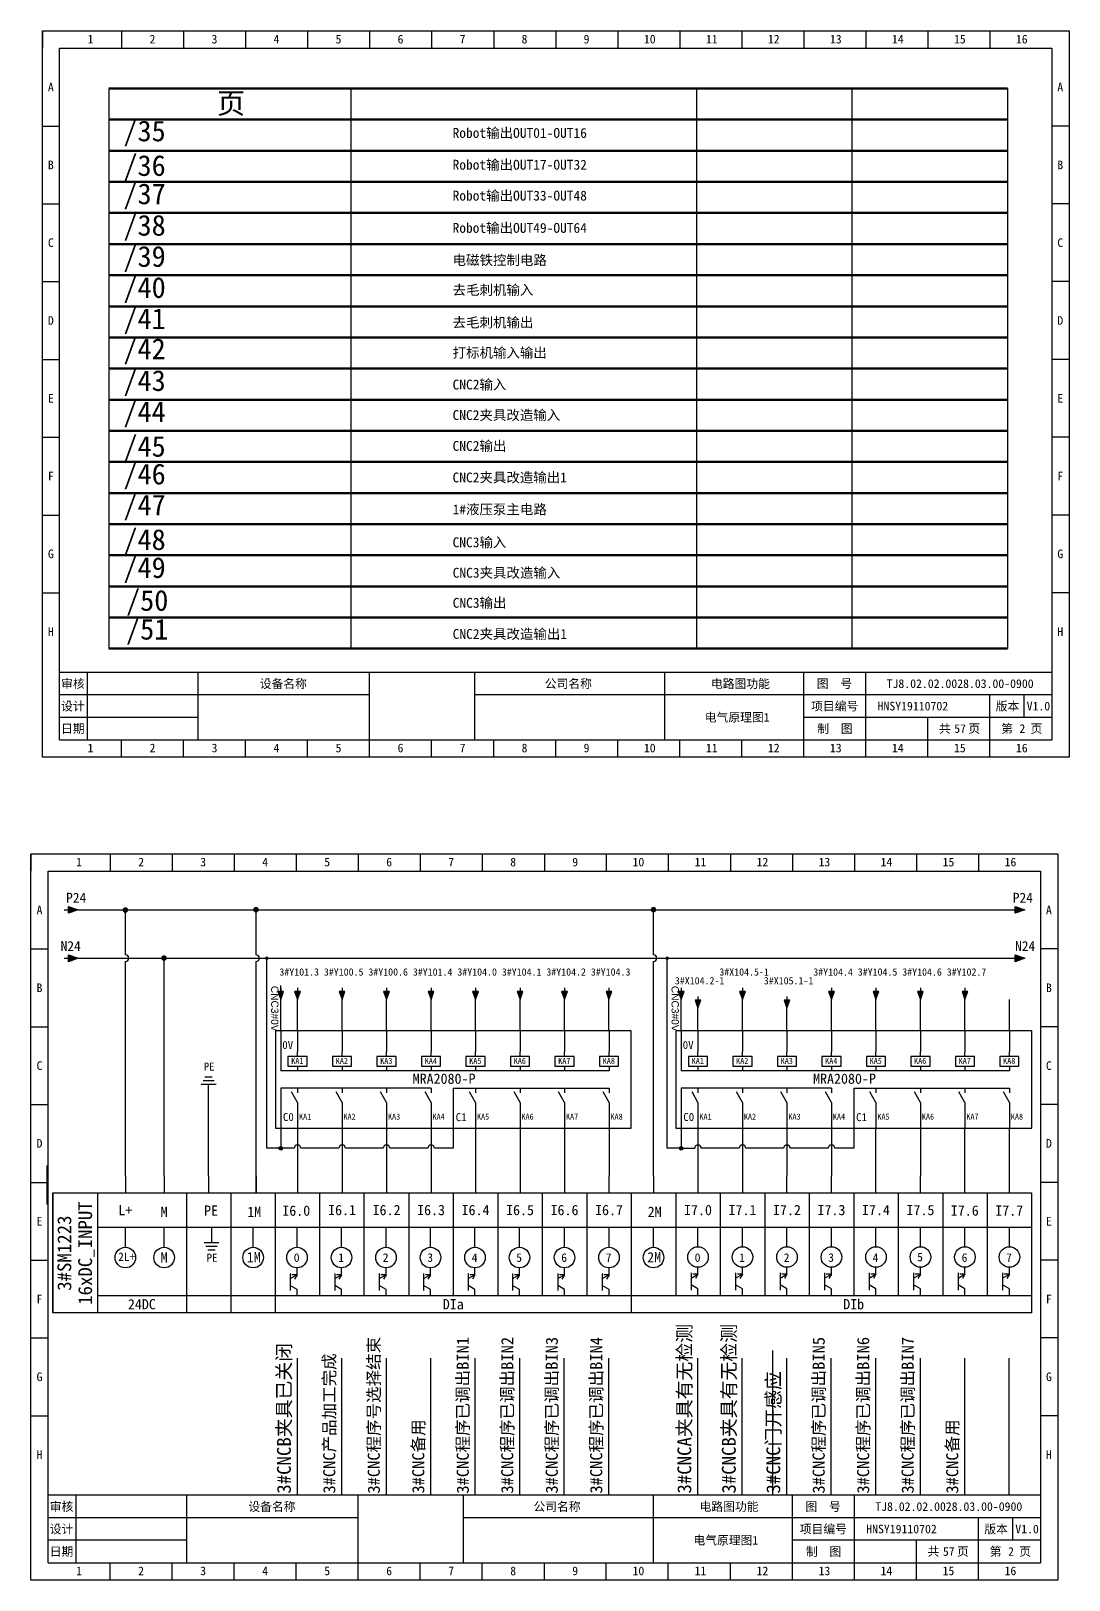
# Model space of a CAD drawing. Header units: millimetres. Extents: x 914 to 910632, y -176 to 682692.
# Drawn here: x 2569.3 to 2869.6, y 3539.4 to 3987.4 of the extents above; entities that cross this region are included whole.
import ezdxf
from ezdxf.enums import TextEntityAlignment as Align

# ---------------------------------------------------------------- set-up
doc = ezdxf.new("R2010")
doc.units = ezdxf.units.MM
doc.layers.add('EPLAN311', color=1, linetype='Continuous', lineweight=25)
doc.styles.get("Standard").update_dxf_attribs({"font": 'arial.ttf'})
doc.styles.add('宋体', font='')
doc.styles.get('宋体').set_extended_font_data('宋体')

# ---------------------------------------------------------------- blocks, each defined once
blk = doc.blocks.new('*U194')
at = {"color": 0, "linetype": 'ByBlock', "lineweight": 53}
blk.add_line((-130, 0), (130, 0), dxfattribs=at)
blk = doc.blocks.new('*U195')
at = {"color": 0, "linetype": 'ByBlock', "lineweight": -2, "transparency": 16777216}
for p in [(0, 0), (0, -9), (0, -18), (0, -27), (0, -36), (0, -45), (0, -54), (0, -63), (0, -72), (0, -81), (0, -90), (0, -99), (0, -108), (0, -117), (0, -126), (0, -135), (0, -144), (0, -153), (0, -162)]:
    blk.add_blockref('*U194', p, dxfattribs=at)
blk = doc.blocks.new('EPLSYM_LibrarySPECIAL_Symbol8_Variant0_Placement1')
at = {"linetype": 'Continuous', "lineweight": 25, "ltscale": 4}
blk.add_hatch(color=1, dxfattribs=at).paths.add_polyline_path([(-0.75, 1), (2, 0), (-0.75, -1)], flags=0)
at = {"color": 1, "linetype": 'Continuous', "lineweight": 25, "ltscale": 4}
blk.add_line((-2, 0), (-0.75, 0), dxfattribs=at)
blk.add_lwpolyline([(-0.75, 1), (2, 0), (-0.75, -1)], close=True, dxfattribs=at)
at = {"color": 5}
blk.add_attdef('70_20010', text='', height=2.85, dxfattribs=at).set_placement((3, 0), align=Align.MIDDLE_LEFT)
at = {"color": 73}
for tag, p in [('70_24350', (33.76, 0)), ('70_24300', (72.31, 0))]:
    blk.add_attdef(tag, text='', height=2.06, dxfattribs=at).set_placement(p, align=Align.MIDDLE_LEFT)
blk = doc.blocks.new('*U206')
blk.add_line((0, 0.14), (0, 5.8))
blk.add_circle((0, -2.83), 2.97)
blk = doc.blocks.new('*U207')
at = {"color": 0, "linetype": 'ByBlock', "lineweight": -2, "transparency": 16777216}
for p in [(0, 0), (12.87, 0)]:
    blk.add_blockref('*U206', p, dxfattribs=at)
blk = doc.blocks.new('继电器线圈')
at = {"color": 5, "linetype": 'Continuous', "lineweight": 25}
for p, q in [((0, 4.2), (0, 5.6)), ((0, 1.4), (0, 0))]:
    blk.add_line(p, q, dxfattribs=at)
blk.add_lwpolyline([(-2.8, 1.4), (2.8, 1.4), (2.8, 4.2), (-2.8, 4.2)], close=True, dxfattribs=at)
at = {"color": 0, "style": '宋体'}
for tag, p in [('01', (0.42, 4.87)), ('02', (0.42, -0.54)), ('04', (0.65, -7)), ('05', (0.65, -9.16))]:
    blk.add_attdef(tag, p, '', height=1.26, dxfattribs=at)
at = {"color": 5, "style": '宋体'}
blk.add_attdef('03', (0.42, -4.85), '', height=1.75, dxfattribs=at)
blk = doc.blocks.new('常开触点')
at = {"color": 5, "linetype": 'Continuous', "lineweight": 25}
for p, q in [((0, 0), (0, -1.39)), ((0, 0), (0, -1.39)), ((0, -4.16), (0, -5.54)), ((0, -4.16), (0, -5.54))]:
    blk.add_line(p, q, dxfattribs=at)
at = {"color": 5, "linetype": 'Continuous', "lineweight": 25, "ltscale": 4}
blk.add_line((0, -4.16), (-1.73, -1.04), dxfattribs=at)
blk.add_line((0, -4.16), (-1.73, -1.04), dxfattribs=at)
at = {"color": 0}
blk.add_attdef('13', text='', height=1.25, dxfattribs=at).set_placement((0.42, -0.97), align=Align.BOTTOM_LEFT)
blk.add_attdef('14', text='', height=1.25, dxfattribs=at).set_placement((0.42, -4.82), align=Align.TOP_LEFT)
at = {"color": 5, "style": '宋体'}
blk.add_attdef('KA', (0.42, -9.12), '', height=1.74, dxfattribs=at)
blk = doc.blocks.new('继电器模组8')
for p, q in [((-4.87, 28.09), (-4.87, 16.54)), ((0, 28.09), (0, 22.09)), ((12.87, 28.09), (12.87, 22.09)), ((25.74, 28.09), (25.74, 22.09)), ((38.61, 28.09), (38.61, 22.09)), ((51.48, 28.09), (51.48, 22.09)), ((64.35, 28.09), (64.35, 22.09)), ((77.22, 28.09), (77.22, 22.09)), ((90.09, 28.09), (90.09, 22.09)), ((-4.87, 11.54), (-4.87, 0)), ((45.05, 11.54), (45.05, 0)), ((0, 6), (0, 0)), ((12.87, 6), (12.87, 0)), ((25.74, 6), (25.74, 0)), ((38.61, 6), (38.61, 0)), ((51.48, 6), (51.48, 0)), ((64.35, 6), (64.35, 0)), ((77.22, 6), (77.22, 0)), ((90.09, 6), (90.09, 0))]:
    blk.add_line(p, q)
at = {"linetype": 'ByBlock'}
for p, q in [((90.09, 16.54), (-4.87, 16.54)), ((38.61, 11.54), (-4.87, 11.54)), ((45.05, 11.54), (90.09, 11.54))]:
    blk.add_line(p, q, dxfattribs=at)
blk.add_lwpolyline([(-6.43, 0), (96.53, 0), (96.53, 28.09), (-6.43, 28.09)], close=True, dxfattribs=at)
ref = blk.add_blockref('继电器线圈', (0, 16.54), dxfattribs=dict(xscale=0.99, yscale=0.99, zscale=0.99))
ref.add_attrib('03', 'KA1', (-1.83, 18.56), dxfattribs={"color": 5, "height": 1.736, "style": '宋体'})
ref = blk.add_blockref('继电器线圈', (12.87, 16.54), dxfattribs=dict(xscale=0.99, yscale=0.99, zscale=0.99))
ref.add_attrib('03', 'KA2', (11.04, 18.56), dxfattribs={"color": 5, "height": 1.736, "style": '宋体'})
ref = blk.add_blockref('继电器线圈', (25.74, 16.54), dxfattribs=dict(xscale=0.99, yscale=0.99, zscale=0.99))
ref.add_attrib('03', 'KA3', (23.91, 18.56), dxfattribs={"color": 5, "height": 1.736, "style": '宋体'})
ref = blk.add_blockref('继电器线圈', (38.61, 16.54), dxfattribs=dict(xscale=0.99, yscale=0.99, zscale=0.99))
ref.add_attrib('03', 'KA4', (36.78, 18.56), dxfattribs={"color": 5, "height": 1.736, "style": '宋体'})
ref = blk.add_blockref('继电器线圈', (51.48, 16.54), dxfattribs=dict(xscale=0.99, yscale=0.99, zscale=0.99))
ref.add_attrib('03', 'KA5', (49.65, 18.56), dxfattribs={"color": 5, "height": 1.736, "style": '宋体'})
ref = blk.add_blockref('继电器线圈', (64.35, 16.54), dxfattribs=dict(xscale=0.99, yscale=0.99, zscale=0.99))
ref.add_attrib('03', 'KA6', (62.52, 18.56), dxfattribs={"color": 5, "height": 1.736, "style": '宋体'})
ref = blk.add_blockref('继电器线圈', (77.22, 16.54), dxfattribs=dict(xscale=0.99, yscale=0.99, zscale=0.99))
ref.add_attrib('03', 'KA7', (75.39, 18.56), dxfattribs={"color": 5, "height": 1.736, "style": '宋体'})
ref = blk.add_blockref('继电器线圈', (90.09, 16.54), dxfattribs=dict(xscale=0.99, yscale=0.99, zscale=0.99))
ref.add_attrib('03', 'KA8', (88.26, 18.56), dxfattribs={"color": 5, "height": 1.736, "style": '宋体'})
ref = blk.add_blockref('常开触点', (0, 11.54), dxfattribs=at)
ref.add_attrib('KA', 'KA1', (0.41, 2.43), dxfattribs={"color": 5, "height": 1.736, "style": '宋体'})
ref = blk.add_blockref('常开触点', (12.87, 11.54), dxfattribs=at)
ref.add_attrib('KA', 'KA2', (13.28, 2.43), dxfattribs={"color": 5, "height": 1.736, "style": '宋体'})
ref = blk.add_blockref('常开触点', (25.74, 11.54), dxfattribs=at)
ref.add_attrib('KA', 'KA3', (26.15, 2.43), dxfattribs={"color": 5, "height": 1.736, "style": '宋体'})
ref = blk.add_blockref('常开触点', (38.61, 11.54), dxfattribs=at)
ref.add_attrib('KA', 'KA4', (39.02, 2.43), dxfattribs={"color": 5, "height": 1.736, "style": '宋体'})
ref = blk.add_blockref('常开触点', (51.48, 11.54), dxfattribs=at)
ref.add_attrib('KA', 'KA5', (51.89, 2.43), dxfattribs={"color": 5, "height": 1.736, "style": '宋体'})
ref = blk.add_blockref('常开触点', (64.35, 11.54), dxfattribs=at)
ref.add_attrib('KA', 'KA6', (64.76, 2.43), dxfattribs={"color": 5, "height": 1.736, "style": '宋体'})
ref = blk.add_blockref('常开触点', (77.22, 11.54), dxfattribs=at)
ref.add_attrib('KA', 'KA7', (77.63, 2.43), dxfattribs={"color": 5, "height": 1.736, "style": '宋体'})
ref = blk.add_blockref('常开触点', (90.09, 11.54), dxfattribs=at)
ref.add_attrib('KA', 'KA8', (90.5, 2.43), dxfattribs={"color": 5, "height": 1.736, "style": '宋体'})
at = {"style": '宋体'}
for s, width, insert, char_height, attachment_point in [('0V', 3.0901, (-4.42, 25.18), 2.31, 1), ('MRA2080-P', 2.5259, (42.38, 14.25), 2.97, 5), ('C0', 3.0901, (-4.24, 4.36), 2.31, 1), ('C1', 3.0901, (45.74, 4.3), 2.31, 1)]:
    blk.add_mtext_dynamic_manual_height_columns(s, width=width, gutter_width=12.5, heights=[0], dxfattribs=dict(at, insert=insert, char_height=char_height, attachment_point=attachment_point))
blk = doc.blocks.new('箭头下')
at = {"layer": 'EPLAN311', "linetype": 'Continuous', "lineweight": 25, "ltscale": 4}
blk.add_hatch(color=1, dxfattribs=at).paths.add_polyline_path([(-0.7, -0.875), (0, -2.8), (0.7, -0.875)], flags=0)
at = {"layer": 'EPLAN311', "color": 1, "linetype": 'Continuous', "lineweight": 25, "ltscale": 4}
blk.add_line((0, 0), (0, -0.875), dxfattribs=at)
blk.add_lwpolyline([(-0.7, -0.875), (0, -2.8), (0.7, -0.875)], close=True, dxfattribs=at)
at = {"color": 5}
blk.add_attdef('70_20010', text='', height=1.7535, dxfattribs=at).set_placement((0, -3.8507), align=Align.TOP_CENTER)
blk = doc.blocks.new('*U388')
blk.add_line((-2.5, 0), (2.5, 0))
blk = doc.blocks.new('*U389')
at = {"color": 0, "linetype": 'ByBlock', "lineweight": -2, "transparency": 16777216}
for p in [(0, 0), (0, -22.5), (0, -45), (0, -67.5), (0, -90), (0, -112.5), (0, -135)]:
    blk.add_blockref('*U388', p, dxfattribs=at)
blk = doc.blocks.new('*U390')
blk.add_line((-2.5, 0), (2.5, 0))
blk = doc.blocks.new('*U391')
at = {"color": 0, "linetype": 'ByBlock', "lineweight": -2, "transparency": 16777216}
for p in [(0, 0), (0, -22.5), (0, -45), (0, -67.5), (0, -90), (0, -112.5), (0, -135)]:
    blk.add_blockref('*U390', p, dxfattribs=at)
blk = doc.blocks.new('制图图框')
for p, q in [((-2700.08, 789.32), (-2403.08, 789.32)), ((-2700.08, 579.32), (-2700.08, 789.32)), ((-2700.08, 789.32), (-2700.08, 784.32)), ((-2700.08, 789.32), (-2695.08, 789.32)), ((-2677.15, 789.32), (-2677.15, 784.32)), ((-2659.21, 789.32), (-2659.21, 784.32)), ((-2641.27, 789.32), (-2641.27, 784.32)), ((-2623.33, 789.32), (-2623.33, 784.32)), ((-2605.4, 789.32), (-2605.4, 784.32)), ((-2587.46, 789.32), (-2587.46, 784.32)), ((-2569.52, 789.32), (-2569.52, 784.32)), ((-2551.58, 789.32), (-2551.58, 784.32)), ((-2533.65, 789.32), (-2533.65, 784.32)), ((-2515.71, 789.32), (-2515.71, 784.32)), ((-2497.77, 789.32), (-2497.77, 784.32)), ((-2479.83, 789.32), (-2479.83, 784.32)), ((-2461.9, 789.32), (-2461.9, 784.32)), ((-2443.96, 789.32), (-2443.96, 784.32)), ((-2426.02, 789.32), (-2426.02, 784.32)), ((-2403.08, 789.32), (-2403.08, 579.32)), ((-2403.08, 789.32), (-2403.08, 784.32)), ((-2695.08, 784.32), (-2408.08, 784.32)), ((-2695.08, 584.32), (-2695.08, 784.32)), ((-2408.08, 784.32), (-2408.08, 584.32)), ((-2408.08, 603.82), (-2695.08, 603.82)), ((-2687.08, 603.82), (-2687.08, 584.32)), ((-2655.08, 603.82), (-2655.08, 584.32)), ((-2655.08, 603.82), (-2655.08, 584.32)), ((-2605.4, 579.32), (-2605.4, 603.82)), ((-2575.08, 603.82), (-2575.08, 584.32)), ((-2575.08, 603.82), (-2575.08, 584.32)), ((-2575.08, 603.82), (-2575.08, 584.32)), ((-2520.08, 603.82), (-2520.08, 584.32)), ((-2479.83, 579.32), (-2479.83, 603.82)), ((-2461.9, 579.32), (-2461.9, 603.82)), ((-2655.08, 597.32), (-2695.08, 597.32)), ((-2605.4, 597.32), (-2655.08, 597.32)), ((-2408.08, 597.32), (-2575.08, 597.32)), ((-2426.02, 579.32), (-2426.02, 597.32)), ((-2416.18, 597.32), (-2416.18, 590.82)), ((-2655.08, 590.82), (-2695.08, 590.82)), ((-2408.08, 590.82), (-2479.83, 590.82)), ((-2443.96, 579.32), (-2443.96, 590.82)), ((-2695.08, 584.32), (-2408.08, 584.32)), ((-2677.15, 579.32), (-2677.15, 584.32)), ((-2659.21, 579.32), (-2659.21, 584.32)), ((-2641.27, 579.32), (-2641.27, 584.32)), ((-2623.33, 579.32), (-2623.33, 584.32)), ((-2587.46, 579.32), (-2587.46, 584.32)), ((-2569.52, 579.32), (-2569.52, 584.32)), ((-2551.58, 579.32), (-2551.58, 584.32)), ((-2533.65, 579.32), (-2533.65, 584.32)), ((-2515.71, 579.32), (-2515.71, 584.32)), ((-2497.77, 579.32), (-2497.77, 584.32)), ((-2403.08, 579.32), (-2700.08, 579.32))]:
    blk.add_line(p, q)
blk.add_blockref('*U389', (-2697.58, 761.82))
at = {"xscale": -1}
blk.add_blockref('*U391', (-2405.58, 761.82), dxfattribs=at)
at = {"style": '宋体'}
for s, p in [('1', (-2687.01, 785.71)), ('2', (-2669.07, 785.71)), ('3', (-2651.13, 785.71)), ('4', (-2633.2, 785.71)), ('5', (-2615.26, 785.71)), ('6', (-2597.32, 785.71)), ('7', (-2579.38, 785.71)), ('8', (-2561.45, 785.71)), ('9', (-2543.51, 785.71)), ('10', (-2526.07, 785.71)), ('11', (-2508.13, 785.71)), ('12', (-2490.2, 785.71)), ('13', (-2472.26, 785.71)), ('14', (-2454.32, 785.71)), ('15', (-2436.38, 785.71)), ('16', (-2418.45, 785.71)), ('A', (-2698.47, 771.84)), ('A', (-2406.47, 771.84)), ('B', (-2698.47, 749.34)), ('B', (-2406.47, 749.34)), ('C', (-2698.47, 726.84)), ('C', (-2406.47, 726.84)), ('D', (-2698.47, 704.34)), ('D', (-2406.47, 704.34)), ('E', (-2698.47, 681.84)), ('E', (-2406.47, 681.84)), ('F', (-2698.47, 659.34)), ('F', (-2406.47, 659.34)), ('G', (-2698.47, 636.84)), ('G', (-2406.47, 636.84)), ('H', (-2698.47, 614.34)), ('H', (-2406.47, 614.34)), ('审核', (-2694.65, 599.29)), ('设备名称', (-2637.2, 599.28)), ('公司名称', (-2554.73, 599.29)), ('电路图功能', (-2506.66, 599.29)), ('图  号', (-2476.05, 599.3)), ('设计', (-2694.66, 592.79)), ('项目编号', (-2477.68, 592.79)), ('版本', (-2424.3, 592.79)), ('日期', (-2694.66, 586.29)), ('制  图', (-2475.91, 586.28)), ('共   页', (-2440.72, 586.31)), ('第   页', (-2422.72, 586.3)), ('1', (-2687.01, 580.71)), ('2', (-2669.07, 580.71)), ('3', (-2651.13, 580.71)), ('4', (-2633.2, 580.71)), ('5', (-2615.26, 580.71)), ('6', (-2597.32, 580.71)), ('7', (-2579.38, 580.71)), ('8', (-2561.45, 580.71)), ('9', (-2543.51, 580.71)), ('10', (-2526.07, 580.71)), ('11', (-2508.13, 580.71)), ('12', (-2490.2, 580.71)), ('13', (-2472.26, 580.71)), ('14', (-2454.32, 580.71)), ('15', (-2436.38, 580.71)), ('16', (-2418.45, 580.71))]:
    blk.add_text(s, height=2.5, dxfattribs=at).set_placement(p)

msp = doc.modelspace()

# ---------------------------------------------------------------- hatches: boundary and pattern name
at = {"layer": 'EPLAN311', "ltscale": 4}
h = msp.add_hatch(color=0, dxfattribs=at)
edge = h.paths.add_edge_path()
edge.add_arc((2596.638, 3733.188), 0.81, 0, 360)
h = msp.add_hatch(color=0, dxfattribs=at)
edge = h.paths.add_edge_path()
edge.add_arc((2634.421, 3733.286), 0.81, 0, 360)
h = msp.add_hatch(color=0, dxfattribs=at)
edge = h.paths.add_edge_path()
edge.add_arc((2749.402, 3733.291), 0.81, 0, 360)
h = msp.add_hatch(color=0, dxfattribs=at)
edge = h.paths.add_edge_path()
edge.add_arc((2607.814, 3719.295), 0.81, 0, 360)
h = msp.add_hatch(color=1, dxfattribs=at)
edge = h.paths.add_edge_path()
edge.add_arc((2637.542, 3719.244), 0.52, 0, 360)
h = msp.add_hatch(color=1, dxfattribs=at)
edge = h.paths.add_edge_path()
edge.add_arc((2753.372, 3719.244), 0.52, 0, 360)
h = msp.add_hatch(color=1, dxfattribs=at)
edge = h.paths.add_edge_path()
edge.add_arc((2641.574, 3664.276), 0.52, 0, 360)
h = msp.add_hatch(color=1, dxfattribs=at)
edge = h.paths.add_edge_path()
edge.add_arc((2757.404, 3664.276), 0.52, 0, 360)

# ---------------------------------------------------------------- linework, layer by layer
at = {"color": 0}
for p, q in [((2591.828, 3970.778), (2591.828, 3808.778)), ((2661.828, 3970.778), (2661.828, 3970.022)), ((2661.828, 3970.022), (2661.828, 3808.778)), ((2761.828, 3970.778), (2851.828, 3970.778)), ((2761.828, 3970.778), (2761.828, 3970.778)), ((2761.828, 3970.778), (2761.828, 3808.778)), ((2806.828, 3970.778), (2851.828, 3970.778)), ((2806.828, 3970.778), (2806.828, 3970.778)), ((2806.828, 3970.778), (2806.828, 3808.778)), ((2851.828, 3970.778), (2851.828, 3808.778)), ((2582.947, 3733.257), (2853.454, 3733.25)), ((2596.636, 3720.205), (2596.636, 3733.23)), ((2634.426, 3720.205), (2634.426, 3733.241)), ((2749.407, 3720.188), (2749.407, 3733.247)), ((2582.966, 3719.25), (2853.454, 3719.25)), ((2573.927, 3659.265), (2573.927, 3648.015))]:
    msp.add_line(p, q, dxfattribs=at)
for p, q in [((2596.636, 3656.307), (2596.636, 3718.295)), ((2607.837, 3656.307), (2607.837, 3719.244)), ((2634.426, 3656.31), (2634.426, 3718.295)), ((2637.543, 3664.276), (2637.542, 3719.244)), ((2753.373, 3664.276), (2753.372, 3719.244)), ((2753.373, 3664.276), (2753.372, 3719.244)), ((2749.407, 3656.307), (2749.407, 3718.278)), ((2641.574, 3698.224), (2641.574, 3711.381)), ((2757.404, 3698.224), (2757.404, 3707.328)), ((2620.707, 3656.307), (2620.707, 3682.796)), ((2641.574, 3670.139), (2641.574, 3664.276)), ((2691.492, 3670.139), (2691.492, 3664.276)), ((2757.404, 3670.139), (2757.404, 3664.276)), ((2757.404, 3670.139), (2757.404, 3664.276)), ((2807.322, 3670.139), (2807.322, 3664.276)), ((2813.757, 3656.307), (2813.757, 3670.139)), ((2826.627, 3670.139), (2826.627, 3656.307)), ((2839.497, 3656.307), (2839.497, 3670.139)), ((2852.367, 3656.307), (2852.367, 3670.139)), ((2645.492, 3664.276), (2637.543, 3664.276)), ((2658.362, 3664.276), (2647.402, 3664.276)), ((2671.232, 3664.276), (2660.272, 3664.276)), ((2684.102, 3664.276), (2673.142, 3664.276)), ((2691.492, 3664.276), (2686.012, 3664.276)), ((2757.348, 3664.276), (2753.373, 3664.276)), ((2757.348, 3664.276), (2761.322, 3664.276)), ((2774.192, 3664.276), (2763.232, 3664.276)), ((2787.062, 3664.276), (2776.102, 3664.276)), ((2799.932, 3664.276), (2788.972, 3664.276)), ((2807.322, 3664.276), (2801.842, 3664.276)), ((2596.636, 3656.307), (2596.636, 3651.357)), ((2607.837, 3656.307), (2607.837, 3651.357)), ((2620.707, 3656.307), (2620.707, 3651.357)), ((2634.426, 3656.31), (2634.426, 3651.36)), ((2634.426, 3651.36), (2634.426, 3656.31)), ((2646.447, 3656.307), (2646.447, 3651.357)), ((2659.317, 3656.307), (2659.317, 3651.357)), ((2672.187, 3656.307), (2672.187, 3651.357)), ((2685.057, 3656.307), (2685.057, 3651.357)), ((2697.927, 3656.307), (2697.927, 3651.357)), ((2710.797, 3656.307), (2710.797, 3651.357)), ((2723.667, 3656.307), (2723.667, 3651.357)), ((2736.537, 3651.357), (2736.537, 3656.307)), ((2749.407, 3656.307), (2749.407, 3651.357)), ((2749.407, 3656.307), (2749.407, 3651.357)), ((2762.277, 3656.307), (2762.277, 3651.357)), ((2775.147, 3656.307), (2775.147, 3651.357)), ((2788.017, 3651.357), (2788.017, 3656.307)), ((2800.887, 3651.357), (2800.887, 3656.307)), ((2813.757, 3651.357), (2813.757, 3656.307)), ((2826.627, 3651.357), (2826.627, 3656.307)), ((2839.497, 3651.357), (2839.497, 3656.307)), ((2852.367, 3651.357), (2852.367, 3656.307)), ((2575.662, 3651.357), (2858.802, 3651.357)), ((2575.662, 3616.707), (2575.662, 3651.357)), ((2575.662, 3651.357), (2575.662, 3616.707)), ((2588.532, 3651.357), (2588.532, 3616.707)), ((2614.272, 3651.357), (2614.272, 3616.707)), ((2627.142, 3651.357), (2627.142, 3616.707)), ((2640.012, 3651.357), (2640.012, 3616.707)), ((2652.882, 3621.657), (2652.882, 3651.357)), ((2665.752, 3621.657), (2665.752, 3651.357)), ((2678.622, 3651.357), (2678.622, 3621.657)), ((2691.492, 3651.357), (2691.492, 3621.657)), ((2704.362, 3651.357), (2704.362, 3621.657)), ((2717.232, 3651.357), (2717.232, 3621.635)), ((2730.102, 3651.357), (2730.102, 3621.657)), ((2742.972, 3651.357), (2742.972, 3616.707)), ((2755.842, 3651.357), (2755.842, 3621.657)), ((2768.712, 3651.357), (2768.712, 3621.657)), ((2781.582, 3651.357), (2781.582, 3621.657)), ((2794.452, 3651.357), (2794.452, 3621.657)), ((2807.322, 3651.357), (2807.322, 3621.657)), ((2820.192, 3651.357), (2820.192, 3621.657)), ((2833.062, 3651.357), (2833.062, 3621.657)), ((2845.932, 3651.357), (2845.932, 3621.657)), ((2858.802, 3651.357), (2858.802, 3616.707)), ((2588.532, 3641.457), (2858.802, 3641.457)), ((2596.636, 3635.647), (2596.636, 3641.457)), ((2607.837, 3635.647), (2607.837, 3641.457)), ((2621.556, 3641.46), (2621.556, 3637.045)), ((2633.577, 3635.647), (2633.577, 3641.457)), ((2646.291, 3635.647), (2646.291, 3641.297)), ((2659.161, 3635.647), (2659.161, 3641.297)), ((2672.031, 3635.647), (2672.031, 3641.297)), ((2684.901, 3635.647), (2684.901, 3641.297)), ((2697.771, 3635.647), (2697.771, 3641.297)), ((2710.641, 3635.647), (2710.641, 3641.297)), ((2723.667, 3635.647), (2723.667, 3641.297)), ((2736.537, 3635.647), (2736.537, 3641.297)), ((2749.407, 3635.647), (2749.407, 3641.457)), ((2762.277, 3635.806), (2762.277, 3641.457)), ((2775.147, 3635.806), (2775.147, 3641.457)), ((2788.017, 3635.806), (2788.017, 3641.457)), ((2800.887, 3635.806), (2800.887, 3641.457)), ((2813.757, 3635.806), (2813.757, 3641.457)), ((2826.627, 3635.806), (2826.627, 3641.457)), ((2646.291, 3627.727), (2646.291, 3629.707)), ((2659.161, 3627.727), (2659.161, 3629.707)), ((2672.031, 3627.727), (2672.031, 3629.707)), ((2684.901, 3627.727), (2684.901, 3629.707)), ((2697.771, 3627.727), (2697.771, 3629.707)), ((2710.641, 3627.727), (2710.641, 3629.707)), ((2723.667, 3627.727), (2723.667, 3629.707)), ((2736.537, 3627.727), (2736.537, 3629.707)), ((2762.277, 3627.886), (2762.277, 3629.866)), ((2775.147, 3627.886), (2775.147, 3629.866)), ((2788.017, 3627.886), (2788.017, 3629.866)), ((2800.887, 3627.886), (2800.887, 3629.866)), ((2813.757, 3627.886), (2813.757, 3629.866)), ((2826.627, 3627.886), (2826.627, 3629.866)), ((2839.497, 3627.886), (2839.497, 3629.866)), ((2852.367, 3627.886), (2852.367, 3629.866)), ((2644.311, 3628.077), (2644.311, 3623.127)), ((2644.311, 3626.586), (2646.291, 3627.727)), ((2646.291, 3623.477), (2644.311, 3624.605)), ((2646.291, 3627.727), (2644.806, 3627.727)), ((2646.291, 3627.727), (2645.546, 3626.442)), ((2657.181, 3628.077), (2657.181, 3623.127)), ((2657.181, 3626.586), (2659.161, 3627.727)), ((2659.161, 3623.477), (2657.181, 3624.605)), ((2659.161, 3627.727), (2657.676, 3627.727)), ((2659.161, 3627.727), (2658.416, 3626.442)), ((2670.051, 3628.077), (2670.051, 3623.127)), ((2670.051, 3626.586), (2672.031, 3627.727)), ((2672.031, 3623.477), (2670.051, 3624.605)), ((2672.031, 3627.727), (2670.546, 3627.727)), ((2672.031, 3627.727), (2671.286, 3626.442)), ((2682.921, 3628.077), (2682.921, 3623.127)), ((2682.921, 3626.586), (2684.901, 3627.727)), ((2684.901, 3623.477), (2682.921, 3624.605)), ((2684.901, 3627.727), (2683.416, 3627.727)), ((2684.901, 3627.727), (2684.156, 3626.442)), ((2695.791, 3628.077), (2695.791, 3623.127)), ((2695.791, 3626.586), (2697.771, 3627.727)), ((2697.771, 3623.477), (2695.791, 3624.605)), ((2697.771, 3627.727), (2696.286, 3627.727)), ((2697.771, 3627.727), (2697.026, 3626.442)), ((2708.661, 3628.077), (2708.661, 3623.127)), ((2708.661, 3626.586), (2710.641, 3627.727)), ((2710.641, 3623.477), (2708.661, 3624.605)), ((2710.641, 3627.727), (2709.156, 3627.727)), ((2710.641, 3627.727), (2709.896, 3626.442)), ((2721.687, 3628.077), (2721.687, 3623.127)), ((2721.687, 3626.586), (2723.667, 3627.727)), ((2723.667, 3623.477), (2721.687, 3624.605)), ((2723.667, 3627.727), (2722.182, 3627.727)), ((2723.667, 3627.727), (2722.922, 3626.442)), ((2734.557, 3628.077), (2734.557, 3623.127)), ((2734.557, 3626.586), (2736.537, 3627.727)), ((2736.537, 3623.477), (2734.557, 3624.605)), ((2736.537, 3627.727), (2735.052, 3627.727)), ((2736.537, 3627.727), (2735.792, 3626.442)), ((2760.297, 3628.236), (2760.297, 3623.286)), ((2760.297, 3626.746), (2762.277, 3627.886)), ((2762.277, 3623.637), (2760.297, 3624.764)), ((2762.277, 3627.886), (2760.792, 3627.886)), ((2762.277, 3627.886), (2761.532, 3626.602)), ((2773.167, 3628.236), (2773.167, 3623.286)), ((2773.167, 3626.746), (2775.147, 3627.886)), ((2775.147, 3623.637), (2773.167, 3624.764)), ((2775.147, 3627.886), (2773.662, 3627.886)), ((2775.147, 3627.886), (2774.402, 3626.602)), ((2786.037, 3628.236), (2786.037, 3623.286)), ((2786.037, 3626.746), (2788.017, 3627.886)), ((2788.017, 3623.637), (2786.037, 3624.764)), ((2788.017, 3627.886), (2786.532, 3627.886)), ((2788.017, 3627.886), (2787.272, 3626.602)), ((2798.907, 3628.236), (2798.907, 3623.286)), ((2798.907, 3626.746), (2800.887, 3627.886)), ((2800.887, 3623.637), (2798.907, 3624.764)), ((2800.887, 3627.886), (2799.402, 3627.886)), ((2800.887, 3627.886), (2800.142, 3626.602)), ((2811.777, 3628.236), (2811.777, 3623.286)), ((2811.777, 3626.746), (2813.757, 3627.886)), ((2813.757, 3623.637), (2811.777, 3624.764)), ((2813.757, 3627.886), (2812.272, 3627.886)), ((2813.757, 3627.886), (2813.012, 3626.602)), ((2824.647, 3628.236), (2824.647, 3623.286)), ((2824.647, 3626.746), (2826.627, 3627.886)), ((2826.627, 3623.637), (2824.647, 3624.764)), ((2826.627, 3627.886), (2825.142, 3627.886)), ((2826.627, 3627.886), (2825.882, 3626.602)), ((2837.517, 3628.236), (2837.517, 3623.286)), ((2837.517, 3626.746), (2839.497, 3627.886)), ((2839.497, 3623.637), (2837.517, 3624.764)), ((2839.497, 3627.886), (2838.012, 3627.886)), ((2839.497, 3627.886), (2838.752, 3626.602)), ((2850.387, 3628.236), (2850.387, 3623.286)), ((2850.387, 3626.746), (2852.367, 3627.886)), ((2852.367, 3623.637), (2850.387, 3624.764)), ((2852.367, 3627.886), (2850.882, 3627.886)), ((2852.367, 3627.886), (2851.622, 3626.602)), ((2614.272, 3621.657), (2588.532, 3621.657)), ((2622.215, 3621.657), (2614.272, 3621.657)), ((2742.972, 3621.657), (2622.215, 3621.657)), ((2646.291, 3621.657), (2646.291, 3623.477)), ((2659.161, 3621.657), (2659.161, 3623.477)), ((2672.031, 3621.657), (2672.031, 3623.477)), ((2684.901, 3621.657), (2684.901, 3623.477)), ((2697.771, 3621.657), (2697.771, 3623.477)), ((2710.641, 3621.657), (2710.641, 3623.477)), ((2723.667, 3621.657), (2723.667, 3623.477)), ((2736.537, 3621.657), (2736.537, 3623.477)), ((2750.214, 3621.657), (2742.972, 3621.657)), ((2858.802, 3621.657), (2750.214, 3621.657)), ((2762.277, 3621.657), (2762.277, 3623.637)), ((2775.147, 3621.657), (2775.147, 3623.637)), ((2788.017, 3621.657), (2788.017, 3623.637)), ((2800.887, 3621.657), (2800.887, 3623.637)), ((2813.757, 3621.657), (2813.757, 3623.637)), ((2826.627, 3621.657), (2826.627, 3623.637)), ((2839.497, 3621.657), (2839.497, 3623.637)), ((2852.367, 3621.657), (2852.367, 3623.637)), ((2858.802, 3616.707), (2575.662, 3616.707)), ((2646.291, 3603.624), (2646.291, 3563.925)), ((2659.161, 3603.624), (2659.161, 3563.925)), ((2672.031, 3603.624), (2672.031, 3563.925)), ((2684.901, 3603.624), (2684.901, 3563.925)), ((2697.771, 3603.624), (2697.771, 3563.925)), ((2710.641, 3603.624), (2710.641, 3563.925)), ((2723.511, 3603.624), (2723.511, 3563.925)), ((2736.381, 3603.624), (2736.381, 3563.925)), ((2762.121, 3603.624), (2762.121, 3563.925)), ((2774.991, 3603.624), (2774.991, 3563.925)), ((2783.849, 3605.828), (2783.849, 3563.925)), ((2787.861, 3603.624), (2787.861, 3563.925)), ((2800.731, 3603.624), (2800.731, 3563.925)), ((2813.632, 3603.624), (2813.632, 3563.925)), ((2826.502, 3603.624), (2826.502, 3563.925)), ((2839.372, 3603.624), (2839.372, 3563.925)), ((2852.242, 3603.624), (2852.242, 3563.925))]:
    msp.add_line(p, q)
at = {"linetype": 'ByBlock'}
for p, q in [((2646.444, 3698.225), (2646.444, 3707.328)), ((2659.314, 3698.225), (2659.314, 3707.328)), ((2672.184, 3698.225), (2672.184, 3707.328)), ((2685.054, 3698.225), (2685.054, 3707.328)), ((2697.924, 3698.225), (2697.924, 3707.328)), ((2710.794, 3698.225), (2710.794, 3707.328)), ((2723.664, 3698.225), (2723.664, 3707.328)), ((2736.534, 3698.225), (2736.534, 3707.328)), ((2762.274, 3698.225), (2762.274, 3707.328)), ((2775.144, 3698.225), (2775.144, 3707.328)), ((2788.014, 3698.225), (2788.014, 3707.328)), ((2800.884, 3698.225), (2800.884, 3707.328)), ((2813.754, 3698.225), (2813.754, 3707.328)), ((2826.624, 3698.225), (2826.624, 3707.328)), ((2839.494, 3698.225), (2839.494, 3707.328)), ((2852.364, 3698.225), (2852.364, 3707.328)), ((2646.447, 3670.139), (2646.447, 3656.307)), ((2659.317, 3670.139), (2659.317, 3656.307)), ((2672.187, 3670.139), (2672.187, 3656.307)), ((2685.057, 3670.139), (2685.057, 3656.307)), ((2697.927, 3670.139), (2697.927, 3656.307)), ((2710.797, 3670.139), (2710.797, 3656.307)), ((2723.667, 3670.139), (2723.667, 3656.307)), ((2736.537, 3670.139), (2736.537, 3656.307)), ((2762.277, 3670.139), (2762.277, 3656.307)), ((2775.147, 3670.139), (2775.147, 3656.307)), ((2788.017, 3670.139), (2788.017, 3656.307)), ((2800.887, 3670.139), (2800.887, 3656.307))]:
    msp.add_line(p, q, dxfattribs=at)
at = {"ltscale": 4}
for p, q in [((2618.551, 3682.796), (2622.863, 3682.796)), ((2619.09, 3683.874), (2622.324, 3683.874)), ((2619.629, 3684.952), (2621.785, 3684.952)), ((2619.4, 3637.045), (2623.712, 3637.045)), ((2619.939, 3635.967), (2623.173, 3635.967)), ((2620.478, 3634.889), (2622.634, 3634.889))]:
    msp.add_line(p, q, dxfattribs=at)
for centre in [(2596.636, 3632.677), (2607.837, 3632.677), (2633.577, 3632.677), (2646.291, 3632.677), (2659.161, 3632.677), (2672.031, 3632.677), (2684.901, 3632.677), (2697.771, 3632.677), (2710.641, 3632.677), (2723.667, 3632.677), (2736.537, 3632.677), (2749.407, 3632.677), (2762.277, 3632.836), (2775.147, 3632.836), (2788.017, 3632.836), (2800.887, 3632.836), (2813.757, 3632.836), (2826.627, 3632.836)]:
    msp.add_circle(centre, 2.97)
for centre, start, end in [((2596.636, 3719.25), 270, 90), ((2634.426, 3719.25), 270, 90), ((2749.407, 3719.233), 270, 90), ((2646.447, 3664.276), 0, 180), ((2659.317, 3664.276), 0, 180), ((2672.187, 3664.276), 0, 180), ((2685.057, 3664.276), 0, 180), ((2762.277, 3664.276), 0, 180), ((2775.147, 3664.276), 0, 180), ((2788.017, 3664.276), 0, 180), ((2800.887, 3664.276), 0, 180)]:
    msp.add_arc(centre, 0.955, start, end)
at = {"layer": 'EPLAN311', "color": 1, "ltscale": 4}
for centre in [(2641.574, 3664.276), (2757.404, 3664.276)]:
    msp.add_circle(centre, 0.52, dxfattribs=at)

# ---------------------------------------------------------------- block references
for name, p in [('制图图框', (5272.696, 3198.093)), ('制图图框', (5269.409, 2960.106)), ('继电器模组8', (2646.447, 3670.139)), ('继电器模组8', (2762.277, 3670.139)), ('*U207', (2839.497, 3635.661))]:
    msp.add_blockref(name, p)
at = {"color": 0}
msp.add_blockref('*U195', (2721.828, 3970.778), dxfattribs=at)
at = {"color": 7}
ref = msp.add_blockref('EPLSYM_LibrarySPECIAL_Symbol8_Variant0_Placement1', (2580.966, 3733.25), dxfattribs=at)
ref.add_attrib('70_20010', 'P24', dxfattribs={"color": 5, "height": 2.8548, "style": '宋体'}).set_placement((2579.482, 3736.75), align=Align.MIDDLE_LEFT)
ref = msp.add_blockref('EPLSYM_LibrarySPECIAL_Symbol8_Variant0_Placement1', (2854.829, 3733.25), dxfattribs=at)
ref.add_attrib('70_20010', 'P24', dxfattribs={"color": 5, "height": 2.8548, "style": '宋体'}).set_placement((2853.345, 3736.749), align=Align.MIDDLE_LEFT)
ref = msp.add_blockref('EPLSYM_LibrarySPECIAL_Symbol8_Variant0_Placement1', (2580.966, 3719.25), dxfattribs=at)
ref.add_attrib('70_20010', 'N24', dxfattribs={"color": 5, "height": 2.8548, "style": '宋体'}).set_placement((2577.906, 3722.762), align=Align.MIDDLE_LEFT)
ref = msp.add_blockref('EPLSYM_LibrarySPECIAL_Symbol8_Variant0_Placement1', (2854.829, 3719.249), dxfattribs=at)
ref.add_attrib('70_20010', 'N24', dxfattribs={"color": 5, "height": 2.8548, "style": '宋体'}).set_placement((2854.003, 3722.762), align=Align.MIDDLE_LEFT)
at = {"color": 0}
ref = msp.add_blockref('箭头下', (2646.444, 3710.688), dxfattribs=dict(at, xscale=1.2, yscale=1.2, zscale=1.2))
ref.add_attrib('70_20010', '3#Y101.3', dxfattribs={"color": 5, "height": 2.1042, "style": '宋体'}).set_placement((2646.915, 3713.594), align=Align.BOTTOM_CENTER)
ref = msp.add_blockref('箭头下', (2659.314, 3710.688), dxfattribs=dict(at, xscale=1.2, yscale=1.2, zscale=1.2))
ref.add_attrib('70_20010', '3#Y100.5', dxfattribs={"color": 5, "height": 2.1042, "style": '宋体'}).set_placement((2659.785, 3713.594), align=Align.BOTTOM_CENTER)
ref = msp.add_blockref('箭头下', (2672.184, 3710.688), dxfattribs=dict(at, xscale=1.2, yscale=1.2, zscale=1.2))
ref.add_attrib('70_20010', '3#Y100.6', dxfattribs={"color": 5, "height": 2.1042, "style": '宋体'}).set_placement((2672.655, 3713.594), align=Align.BOTTOM_CENTER)
ref = msp.add_blockref('箭头下', (2685.054, 3710.688), dxfattribs=dict(at, xscale=1.2, yscale=1.2, zscale=1.2))
ref.add_attrib('70_20010', '3#Y101.4', dxfattribs={"color": 5, "height": 2.1042, "style": '宋体'}).set_placement((2685.525, 3713.594), align=Align.BOTTOM_CENTER)
ref = msp.add_blockref('箭头下', (2697.924, 3710.688), dxfattribs=dict(at, xscale=1.2, yscale=1.2, zscale=1.2))
ref.add_attrib('70_20010', '3#Y104.0', dxfattribs={"color": 5, "height": 2.1042, "style": '宋体'}).set_placement((2698.395, 3713.594), align=Align.BOTTOM_CENTER)
ref = msp.add_blockref('箭头下', (2710.794, 3710.688), dxfattribs=dict(at, xscale=1.2, yscale=1.2, zscale=1.2))
ref.add_attrib('70_20010', '3#Y104.1', dxfattribs={"color": 5, "height": 2.1042, "style": '宋体'}).set_placement((2711.265, 3713.594), align=Align.BOTTOM_CENTER)
ref = msp.add_blockref('箭头下', (2723.664, 3710.688), dxfattribs=dict(at, xscale=1.2, yscale=1.2, zscale=1.2))
ref.add_attrib('70_20010', '3#Y104.2', dxfattribs={"color": 5, "height": 2.1042, "style": '宋体'}).set_placement((2724.135, 3713.594), align=Align.BOTTOM_CENTER)
ref = msp.add_blockref('箭头下', (2736.534, 3710.688), dxfattribs=dict(at, xscale=1.2, yscale=1.2, zscale=1.2))
ref.add_attrib('70_20010', '3#Y104.3', dxfattribs={"color": 5, "height": 2.1042, "style": '宋体'}).set_placement((2737.005, 3713.594), align=Align.BOTTOM_CENTER)
ref = msp.add_blockref('箭头下', (2775.144, 3710.688), dxfattribs=dict(at, xscale=1.2, yscale=1.2, zscale=1.2))
ref.add_attrib('70_20010', '3#X104.5-1', dxfattribs={"color": 5, "height": 2.1042, "style": '宋体'}).set_placement((2775.615, 3713.594), align=Align.BOTTOM_CENTER)
ref = msp.add_blockref('箭头下', (2800.884, 3710.688), dxfattribs=dict(at, xscale=1.2, yscale=1.2, zscale=1.2))
ref.add_attrib('70_20010', '3#Y104.4', dxfattribs={"color": 5, "height": 2.1042, "style": '宋体'}).set_placement((2801.355, 3713.594), align=Align.BOTTOM_CENTER)
ref = msp.add_blockref('箭头下', (2813.754, 3710.688), dxfattribs=dict(at, xscale=1.2, yscale=1.2, zscale=1.2))
ref.add_attrib('70_20010', '3#Y104.5', dxfattribs={"color": 5, "height": 2.1042, "style": '宋体'}).set_placement((2814.225, 3713.594), align=Align.BOTTOM_CENTER)
ref = msp.add_blockref('箭头下', (2826.624, 3710.688), dxfattribs=dict(at, xscale=1.2, yscale=1.2, zscale=1.2))
ref.add_attrib('70_20010', '3#Y104.6', dxfattribs={"color": 5, "height": 2.1042, "style": '宋体'}).set_placement((2827.095, 3713.594), align=Align.BOTTOM_CENTER)
ref = msp.add_blockref('箭头下', (2839.494, 3710.688), dxfattribs=dict(at, xscale=1.2, yscale=1.2, zscale=1.2))
ref.add_attrib('70_20010', '3#Y102.7', dxfattribs={"color": 5, "height": 2.1042, "style": '宋体'}).set_placement((2839.965, 3713.594), align=Align.BOTTOM_CENTER)
ref = msp.add_blockref('箭头下', (2641.574, 3710.691), dxfattribs=dict(xscale=1.2, yscale=1.2, zscale=1.2))
ref.add_attrib('70_20010', 'CNC3#0V', dxfattribs={"color": 5, "height": 2.1042, "rotation": 270}).set_placement((2640.907, 3704.65), align=Align.TOP_CENTER)
ref = msp.add_blockref('箭头下', (2757.404, 3710.688), dxfattribs=dict(xscale=1.2, yscale=1.2, zscale=1.2))
ref.add_attrib('70_20010', 'CNC3#0V', dxfattribs={"color": 5, "height": 2.1042, "rotation": 270}).set_placement((2756.737, 3704.647), align=Align.TOP_CENTER)
ref = msp.add_blockref('箭头下', (2762.274, 3708.156), dxfattribs=dict(at, xscale=1.2, yscale=1.2, zscale=1.2))
ref.add_attrib('70_20010', '3#X104.2-1', dxfattribs={"color": 5, "height": 2.1042, "style": '宋体'}).set_placement((2762.745, 3711.062), align=Align.BOTTOM_CENTER)
ref = msp.add_blockref('箭头下', (2788.014, 3708.156), dxfattribs=dict(at, xscale=1.2, yscale=1.2, zscale=1.2))
ref.add_attrib('70_20010', '3#X105.1-1', dxfattribs={"color": 5, "height": 2.1042, "style": '宋体'}).set_placement((2788.485, 3711.062), align=Align.BOTTOM_CENTER)

# ---------------------------------------------------------------- texts
at = {"color": 7, "style": '宋体'}
for s, height, p in [('Robot输出OUT01-OUT16', 2.85481, (2691.288, 3957.929)), ('Robot输出OUT17-OUT32', 2.85481, (2691.288, 3948.728)), ('Robot输出OUT33-OUT48', 2.85481, (2691.288, 3939.794)), ('Robot输出OUT49-OUT64', 2.85481, (2691.288, 3930.466)), ('电磁铁控制电路', 2.8548, (2691.288, 3921.145)), ('去毛刺机输入', 2.8548, (2691.288, 3912.524)), ('去毛刺机输出', 2.8548, (2691.288, 3903.105)), ('打标机输入输出', 2.8548, (2691.288, 3894.378)), ('CNC2输入', 2.8548, (2691.288, 3885.155)), ('CNC2夹具改造输入', 2.8548, (2691.288, 3876.332)), ('CNC2输出', 2.8548, (2691.288, 3867.412)), ('CNC2夹具改造输出1', 2.85481, (2691.288, 3858.287)), ('1#液压泵主电路', 2.8548, (2691.288, 3849.058)), ('CNC3输入', 2.8548, (2691.288, 3839.535)), ('CNC3夹具改造输入', 2.8548, (2691.315, 3830.73)), ('CNC3输出', 2.8548, (2691.315, 3822.03)), ('CNC2夹具改造输出1', 2.85481, (2691.315, 3813.03))]:
    msp.add_text(s, height=height, dxfattribs=at).set_placement(p, align=Align.MIDDLE_LEFT)
at = {"style": '宋体'}
for s, height, p in [('I6.0', 2.97, (2642.028, 3644.762)), ('0', 2.475, (2645.337, 3631.439)), ('1', 2.475, (2658.207, 3631.439)), ('2', 2.475, (2671.077, 3631.439)), ('3', 2.475, (2683.947, 3631.439)), ('4', 2.475, (2696.817, 3631.439)), ('5', 2.475, (2709.687, 3631.439)), ('6', 2.475, (2722.713, 3631.439)), ('7', 2.475, (2735.583, 3631.439)), ('0', 2.475, (2761.323, 3631.439)), ('1', 2.475, (2774.193, 3631.439)), ('2', 2.475, (2787.063, 3631.439)), ('3', 2.475, (2799.933, 3631.439)), ('4', 2.475, (2812.803, 3631.439)), ('5', 2.475, (2825.673, 3631.599)), ('6', 2.475, (2838.543, 3631.439)), ('7', 2.475, (2851.413, 3631.439))]:
    msp.add_text(s, height=height, dxfattribs=at).set_placement(p)
at = {"color": 0, "style": '宋体'}
for s, height, p in [('3#CNCA夹具有无检测', 4, (2760.327, 3564.422)), ('3#CNCB夹具有无检测', 4, (2773.197, 3564.422)), ('3#CNCB夹具已关闭', 4, (2644.497, 3564.388)), ('3#CNC程序号选择结束', 3.5, (2670.237, 3564.422)), ('3#CNC程序已调出BIN1', 3.5, (2695.977, 3564.422)), ('3#CNC程序已调出BIN2', 3.5, (2708.847, 3564.422)), ('3#CNC程序已调出BIN3', 3.5, (2721.717, 3564.422)), ('3#CNC程序已调出BIN4', 3.5, (2734.587, 3564.422)), ('3#CNC程序已调出BIN5', 3.5, (2798.937, 3564.422)), ('3#CNC程序已调出BIN6', 3.5, (2811.807, 3564.422)), ('3#CNC程序已调出BIN7', 3.5, (2824.677, 3564.422)), ('3#CNC产品加工完成', 3.5, (2657.367, 3564.422)), ('3#CNC门开感应', 4, (2786.067, 3564.422)), ('3#CNC备用', 3.5, (2683.107, 3564.422)), ('3#CNC备用', 3.5, (2837.578, 3564.422))]:
    msp.add_text(s, height=height, rotation=90, dxfattribs=at).set_placement(p)
at = {"style": '宋体'}
for s, width, gutter_width, heights, insert, char_height, attachment_point in [('\\pt36;页', 8.6091, 485.371, [7.973], (2623.12, 3969.497), 6, 1), ('\\pt36;/35', 8.6091, 485.371, [7.973], (2596.064, 3961.499), 6, 1), ('\\pt36;/36', 8.6091, 485.371, [7.973], (2596.064, 3951.499), 6, 1), ('\\pt36;/38', 8.6091, 485.371, [7.973], (2596.064, 3934.218), 6, 1), ('\\pt36;/39', 8.6091, 485.371, [7.973], (2596.064, 3925.215), 6, 1), ('\\pt36;/40', 8.6091, 485.371, [7.973], (2596.064, 3916.212), 6, 1), ('\\pt36;/41', 8.6091, 485.371, [7.973], (2596.064, 3907.21), 6, 1), ('\\pt36;/42', 8.6091, 485.371, [7.973], (2596.064, 3898.479), 6, 1), ('\\pt36;/43', 8.6091, 485.371, [7.973], (2596.064, 3889.295), 6, 1), ('\\pt36;/44', 8.6091, 485.371, [7.973], (2596.064, 3880.292), 6, 1), ('\\pt36;/45', 8.6091, 485.371, [7.973], (2596.064, 3870.292), 6, 1), ('\\pt36;/46', 8.6091, 485.371, [7.973], (2596.064, 3862.286), 6, 1), ('\\pt36;/47', 8.6091, 485.371, [7.973], (2596.064, 3853.322), 6, 1), ('\\pt36;/48', 8.6091, 485.371, [7.973], (2596.064, 3843.322), 6, 1), ('\\pt36;/49', 8.6091, 485.371, [7.973], (2596.064, 3835.226), 6, 1), ('\\pt36;/50', 8.6091, 485.371, [7.973], (2596.827, 3825.733), 6, 1), ('\\pt36;/51', 8.6091, 485.371, [7.973], (2596.814, 3817.4), 6, 1), ('PE', 3.09008, 12.5, [0], (2619.315, 3689.082), 2.31, 1), ('L+', 2.52587, 12.5, [0], (2596.633, 3646.407), 2.97, 5), ('\\pi-5.94,l8.91,t8.91;PE', 2.52587, 12.5, [0], (2619.933, 3646.264), 2.97, 5), ('I6.1', 2.52587, 12.5, [0], (2659.317, 3646.407), 2.97, 5), ('I6.2', 2.52587, 12.5, [0], (2672.187, 3646.407), 2.97, 5), ('I6.3', 2.52587, 12.5, [0], (2685.057, 3646.407), 2.97, 5), ('I6.4', 2.52587, 12.5, [0], (2697.927, 3646.407), 2.97, 5), ('I6.5', 2.52587, 12.5, [0], (2710.797, 3646.407), 2.97, 5), ('I6.6', 2.52587, 12.5, [0], (2723.667, 3646.407), 2.97, 5), ('I6.7', 2.52587, 12.5, [0], (2736.537, 3646.407), 2.97, 5), ('I7.0', 2.52587, 12.5, [0], (2762.277, 3646.407), 2.97, 5), ('I7.1', 2.52587, 12.5, [0], (2775.147, 3646.407), 2.97, 5), ('I7.2', 2.52587, 12.5, [0], (2788.017, 3646.407), 2.97, 5), ('I7.3', 2.52587, 12.5, [0], (2800.887, 3646.407), 2.97, 5), ('I7.4', 2.52587, 12.5, [0], (2813.757, 3646.407), 2.97, 5), ('I7.5', 2.52587, 12.5, [0], (2826.627, 3646.407), 2.97, 5), ('I7.6', 2.52587, 12.5, [0], (2839.447, 3646.246), 2.97, 5), ('I7.7', 2.52587, 12.5, [0], (2852.317, 3646.246), 2.97, 5), ('2L+', 2.52587, 12.5, [0], (2597.006, 3632.924), 2.42, 5), ('PE', 3.09008, 12.5, [0], (2620.14, 3633.79), 2.31, 1), ('24DC', 2.52587, 12.5, [0], (2601.402, 3619.16), 2.97, 5), ('DIa', 2.52587, 12.5, [0], (2691.488, 3619.16), 2.97, 5), ('DIb', 2.52587, 12.5, [0], (2807.318, 3619.16), 2.97, 5)]:
    msp.add_mtext_dynamic_manual_height_columns(s, width=width, gutter_width=gutter_width, heights=heights, dxfattribs=dict(at, insert=insert, char_height=char_height, attachment_point=attachment_point))
note = msp.add_mtext_dynamic_manual_height_columns('\\pt36;/37\\P', width=8.6091, gutter_width=485.371, heights=[7.973, 0], dxfattribs=dict(insert=(2596.064, 3943.312), char_height=6, attachment_point=1, style='宋体'))
at = {"char_height": 2.97, "width": 0.51975, "attachment_point": 1, "style": '宋体'}
for s, insert in [('M', (2606.843, 3647.401)), ('1M', (2631.895, 3647.401)), ('2M', (2747.725, 3647.401)), ('M', (2606.843, 3634.182)), ('1M', (2631.748, 3634.243)), ('2M', (2747.578, 3634.243))]:
    msp.add_mtext(s, dxfattribs=dict(at, insert=insert))
at = {"style": '宋体'}
for tag, text, p in [('TJ8.02.02.0028.03.00-0900', 'TJ8.01.01.0181.00.01-0900', (2838.112, 3798.661)), ('电气原理图1', '封页', (2773.612, 3788.911)), ('HNSY19110702', 'HNSY19110702', (2824.44, 3792.161)), ('V1.0', '1.0', (2860.763, 3792.161)), ('57', '01', (2838.112, 3785.661)), ('2', '01', (2856.112, 3785.661)), ('TJ8.02.02.0028.03.00-0900', 'TJ8.01.01.0181.00.01-0900', (2834.825, 3560.675)), ('电气原理图1', '封页', (2770.325, 3550.925)), ('HNSY19110702', 'HNSY19110702', (2821.153, 3554.175)), ('V1.0', '1.0', (2857.476, 3554.175)), ('57', '01', (2834.825, 3547.675)), ('2', '01', (2852.825, 3547.675))]:
    msp.add_attdef(tag, text=text, height=2.5, dxfattribs=at).set_placement(p, align=Align.MIDDLE_CENTER)
for tag, p in [('16xDC_INPUT', (2584.994, 3633.971)), ('3#SM1223', (2578.978, 3633.952))]:
    msp.add_attdef(tag, text='封页', height=4, rotation=90, dxfattribs=at).set_placement(p, align=Align.MIDDLE_CENTER)

doc.saveas('drawing.dxf')
